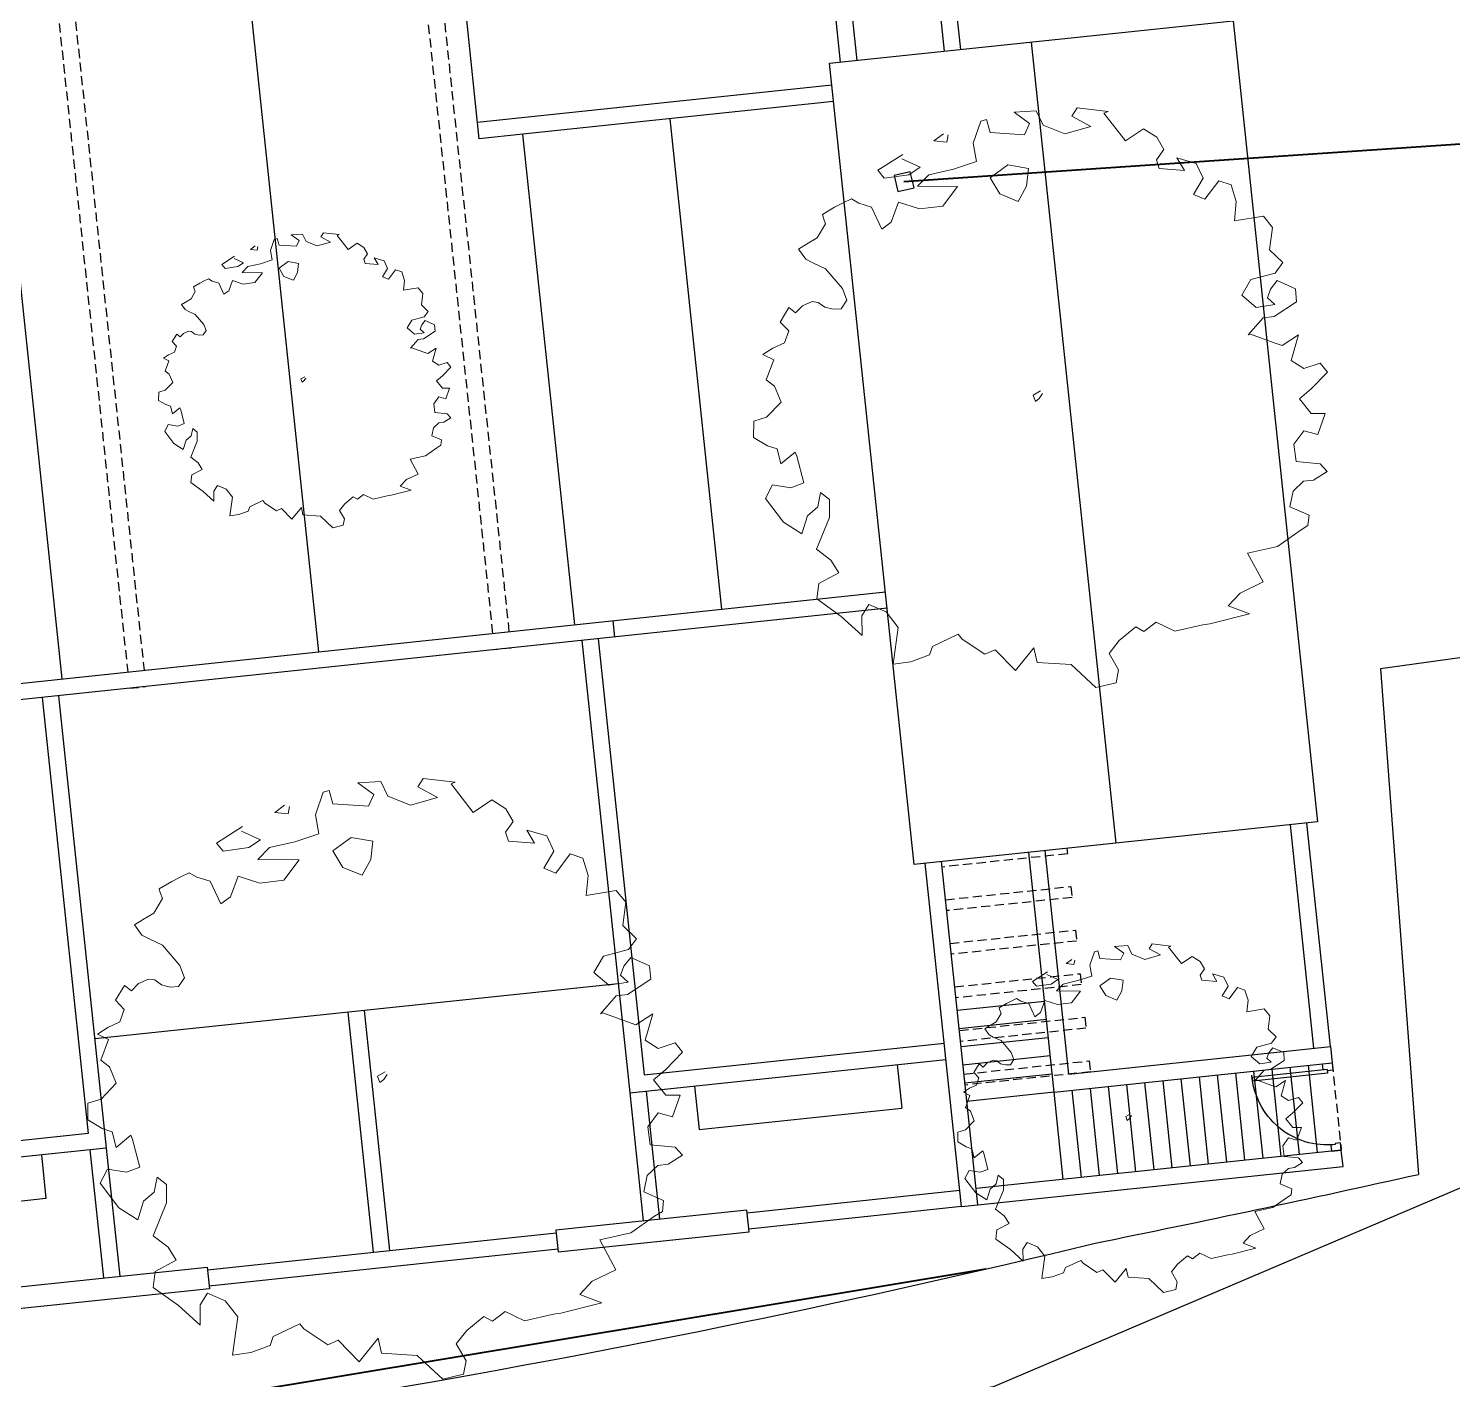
# Model space of a CAD drawing. Extents: x 2080 to 102394, y 2071 to 93424.
# Drawn here: x 86262 to 87042, y 77209 to 77948 of the extents above; entities that cross this region are included whole.
import ezdxf

# ---------------------------------------------------------------- set-up
doc = ezdxf.new("R2010")
doc.units = 0
doc.header["$LTSCALE"] = 20
doc.header["$MEASUREMENT"] = 0
doc.linetypes.add('HIDDEN', pattern=[0.375, 0.25, -0.125])
for name, color, linetype in [('DOOR', 1, 'Continuous'), ('road', 2, 'Continuous'), ('Roof lilne', 31, 'Continuous'), ('wall', 13, 'Continuous')]:
    doc.layers.add(name, color=color, linetype=linetype)
for name, color, linetype, lineweight in [('fence', 13, 'FENCELINE2', 40), ('Mango tree', 96, 'Continuous', 5), ('sappotta', 114, 'Continuous', 5), ('STONE', 2, 'Continuous', 30)]:
    doc.layers.add(name, color=color, linetype=linetype, lineweight=lineweight)
doc.layers.add('patta duplicate', color=230, linetype='Continuous', plot=False)
doc.linetypes.add('FENCELINE2', pattern='A,0.25,-0.1,[132,ltypeshp.shx,S=0.1,R=0,X=-0.1,Y=0],-0.1,1', length=1.45)

# ---------------------------------------------------------------- blocks, each defined once
blk = doc.blocks.new('NEEM')
at = {"layer": 'sappotta', "linetype": 'Continuous'}
for p, q in [((0.0031, 1.1323), (-0.083, 1.1274)), ((-0.083, 1.1274), (-0.0227, 1.0834)), ((0.0298, 1.0769), (0.0031, 1.1323)), ((0.1622, 1.1437), (0.1418, 1.1119)), ((0.2828, 1.1298), (0.1622, 1.1437)), ((0.2671, 1.1233), (0.2828, 1.1298)), ((-0.2131, 1.0923), (-0.2421, 1.0068)), ((-0.1911, 1.0989), (-0.2131, 1.0923)), ((-0.177, 1.0484), (-0.1911, 1.0989)), ((-0.0227, 1.0834), (-0.0431, 1.0394)), ((0.1144, 1.0427), (0.0298, 1.0769)), ((0.2162, 1.072), (0.1144, 1.0427)), ((0.1418, 1.1119), (0.2162, 1.072)), ((0.3509, 1.0158), (0.2671, 1.1233)), ((-0.3588, 1.0435), (-0.3956, 1.0158)), ((-0.3455, 1.0109), (-0.34, 1.0386)), ((-0.0431, 1.0394), (-0.177, 1.0484)), ((0.4207, 1.063), (0.3509, 1.0158)), ((0.4731, 1.0296), (0.4207, 1.063)), ((0.5006, 0.9816), (0.4731, 1.0296)), ((-0.3956, 1.0158), (-0.3455, 1.0109)), ((-0.2421, 1.0068), (-0.2303, 0.9351)), ((0.4716, 0.9417), (0.5006, 0.9816)), ((-0.517, 0.9628), (-0.6142, 0.9009)), ((-0.5209, 0.9449), (-0.5209, 0.9449)), ((-0.4489, 0.9131), (-0.5209, 0.9449)), ((-0.4935, 0.8838), (-0.4489, 0.9131)), ((-0.2303, 0.9351), (-0.3196, 0.9058)), ((-0.1081, 0.9221), (-0.177, 0.8716)), ((-0.0274, 0.9083), (-0.1081, 0.9221)), ((0.4825, 0.9083), (0.4716, 0.9417)), ((0.5515, 0.9498), (0.5813, 0.9001)), ((0.6267, 0.9278), (0.5515, 0.9498)), ((0.6541, 0.87), (0.6267, 0.9278)), ((-0.6142, 0.9009), (-0.5891, 0.87)), ((-0.5891, 0.87), (-0.4935, 0.8838)), ((-0.4152, 0.8838), (-0.459, 0.839)), ((-0.3196, 0.9058), (-0.4152, 0.8838)), ((-0.177, 0.8716), (-0.1394, 0.8089)), ((-0.0345, 0.839), (-0.0274, 0.9083)), ((0.5813, 0.9001), (0.4825, 0.9083)), ((0.6157, 0.8064), (0.6541, 0.87)), ((0.7152, 0.8602), (0.6604, 0.7877)), ((0.7622, 0.8439), (0.7152, 0.8602)), ((-0.459, 0.839), (-0.3032, 0.8374)), ((-0.3032, 0.8374), (-0.3611, 0.7616)), ((-0.1394, 0.8089), (-0.0674, 0.7796)), ((-0.0674, 0.7796), (-0.0345, 0.839)), ((0.6604, 0.7877), (0.6157, 0.8064)), ((0.7826, 0.7787), (0.7622, 0.8439)), ((-0.7826, 0.7567), (-0.8304, 0.7291)), ((-0.7489, 0.7739), (-0.7826, 0.7567)), ((-0.7168, 0.7893), (-0.7489, 0.7739)), ((-0.6886, 0.7722), (-0.7168, 0.7893)), ((-0.6384, 0.7576), (-0.6886, 0.7722)), ((-0.5985, 0.672), (-0.6384, 0.7576)), ((-0.5335, 0.7763), (-0.5617, 0.6989)), ((-0.452, 0.7502), (-0.5335, 0.7763)), ((-0.3611, 0.7616), (-0.452, 0.7502)), ((0.7755, 0.7038), (0.7826, 0.7787)), ((-0.8304, 0.7291), (-0.8264, 0.7144)), ((-0.8264, 0.7144), (-0.8178, 0.6924)), ((-0.5617, 0.6989), (-0.5985, 0.672)), ((0.8883, 0.7225), (0.7755, 0.7038)), ((0.9236, 0.6785), (0.8883, 0.7225)), ((-0.8178, 0.6924), (-0.8499, 0.6378)), ((0.9126, 0.5906), (0.9236, 0.6785)), ((-0.8922, 0.6126), (-0.9228, 0.5938)), ((-0.9228, 0.5938), (-0.8946, 0.5547)), ((-0.8499, 0.6378), (-0.8922, 0.6126)), ((0.9643, 0.5409), (0.9126, 0.5906)), ((-0.8946, 0.5547), (-0.868, 0.5401)), ((-0.868, 0.5401), (-0.8178, 0.5173)), ((0.9338, 0.5002), (0.9643, 0.5409)), ((-0.8178, 0.5173), (-0.752, 0.4399)), ((0.8398, 0.4749), (0.9338, 0.5002)), ((-0.752, 0.4399), (-0.7348, 0.3943)), ((0.8037, 0.4146), (0.8398, 0.4749)), ((0.9165, 0.4374), (0.904, 0.404)), ((0.9424, 0.4708), (0.9165, 0.4374)), ((1.0137, 0.4391), (0.9424, 0.4708)), ((1.0176, 0.3886), (1.0137, 0.4391)), ((-0.8695, 0.3894), (-0.9079, 0.3723)), ((-0.846, 0.3861), (-0.8695, 0.3894)), ((-0.821, 0.3674), (-0.846, 0.3861)), ((-0.7348, 0.3943), (-0.7567, 0.3609)), ((0.8601, 0.3666), (0.8037, 0.4146)), ((0.933, 0.378), (0.8601, 0.3666)), ((0.904, 0.404), (0.933, 0.378)), ((0.9298, 0.3315), (1.0176, 0.3886)), ((-0.9604, 0.3657), (-0.9941, 0.3095)), ((-0.9345, 0.3454), (-0.9604, 0.3657)), ((-0.9079, 0.3723), (-0.9345, 0.3454)), ((-0.7881, 0.3592), (-0.821, 0.3674)), ((-0.7567, 0.3609), (-0.7881, 0.3592)), ((0.8288, 0.259), (0.8875, 0.3258)), ((0.8875, 0.3258), (0.9298, 0.3315)), ((-0.9941, 0.3095), (-0.9612, 0.2745)), ((-0.9612, 0.2745), (-0.9776, 0.2289)), ((-0.9776, 0.2289), (-1.0231, 0.2077)), ((0.8382, 0.2623), (0.8288, 0.259)), ((0.9306, 0.2281), (0.8382, 0.2623)), ((0.962, 0.2175), (0.9306, 0.2281)), ((1.0254, 0.259), (0.962, 0.2175)), ((0.9964, 0.1597), (1.0254, 0.259)), ((-1.0231, 0.2077), (-1.0622, 0.1825)), ((-1.0622, 0.1825), (-1.0199, 0.1621)), ((-1.0199, 0.1621), (-1.0489, 0.0839)), ((1.0458, 0.1287), (0.9964, 0.1597)), ((1.1092, 0.1491), (1.0458, 0.1287)), ((1.074, 0.0489), (1.1374, 0.114)), ((1.1374, 0.114), (1.1092, 0.1491)), ((-1.0489, 0.0839), (-1.0168, 0.0595)), ((-1.0168, 0.0595), (-0.991, -0.0024)), ((0.0196, 0.0407), (-0.0094, 0.0244)), ((-0.0094, 0.0244), (0, 0)), ((0, 0), (0.0141, 0.0114)), ((0.0141, 0.0114), (0.0274, 0.031)), ((1.0286, 0.0106), (1.074, 0.0489)), ((1.074, -0.0472), (1.0286, 0.0106)), ((-0.991, -0.0024), (-1.0481, -0.0619)), ((1.1288, -0.0472), (1.074, -0.0472)), ((1.0998, -0.1287), (1.1288, -0.0472)), ((-1.0975, -0.0774), (-1.0983, -0.1401)), ((-1.0481, -0.0619), (-1.0975, -0.0774)), ((-1.0983, -0.1401), (-1.0442, -0.1727)), ((1.0074, -0.1662), (1.0458, -0.114)), ((1.0458, -0.114), (1.0998, -0.1287)), ((-1.0442, -0.1727), (-1.0066, -0.1849)), ((-1.0066, -0.1849), (-0.9917, -0.2436)), ((-0.9917, -0.2436), (-0.9369, -0.1979)), ((-0.9369, -0.1979), (-0.9298, -0.2134)), ((-0.9298, -0.2134), (-0.9024, -0.3177)), ((1.016, -0.2338), (1.0074, -0.1662)), ((1.11, -0.2427), (1.016, -0.2338)), ((1.1367, -0.2729), (1.11, -0.2427)), ((-0.9024, -0.3177), (-0.9526, -0.3364)), ((1.0043, -0.3495), (1.045, -0.3112)), ((1.045, -0.3112), (1.0834, -0.3063)), ((1.0834, -0.3063), (1.1367, -0.2729)), ((-1.0246, -0.325), (-1.0521, -0.378)), ((-0.9526, -0.3364), (-1.0246, -0.325)), ((-0.8484, -0.4114), (-0.8374, -0.3552)), ((-0.8374, -0.3552), (-0.8029, -0.3828)), ((0.9917, -0.4105), (1.0043, -0.3495)), ((-1.0521, -0.378), (-0.9816, -0.4708)), ((-0.8883, -0.4456), (-0.8484, -0.4114)), ((-0.8029, -0.3828), (-0.8029, -0.4521)), ((1.0662, -0.4431), (0.9917, -0.4105)), ((-0.9816, -0.4708), (-0.9103, -0.5156)), ((-0.9103, -0.5156), (-0.8883, -0.4456)), ((-0.8029, -0.4521), (-0.8531, -0.5759)), ((1.0615, -0.4839), (1.0662, -0.4431)), ((0.9432, -0.5653), (1.0317, -0.5026)), ((1.0317, -0.5026), (1.0615, -0.4839)), ((-0.8531, -0.5759), (-0.7967, -0.6191)), ((0.8264, -0.5914), (0.9432, -0.5653)), ((-0.7967, -0.6191), (-0.7661, -0.668)), ((0.8868, -0.7038), (0.8264, -0.5914)), ((-0.7661, -0.668), (-0.8445, -0.7103)), ((-0.8445, -0.7103), (-0.8523, -0.7698)), ((0.7512, -0.7967), (0.7975, -0.747)), ((0.7975, -0.747), (0.8868, -0.7038)), ((-0.8523, -0.7698), (-0.7575, -0.8382)), ((-0.676, -0.8358), (-0.6486, -0.791)), ((-0.6486, -0.791), (-0.582, -0.8203)), ((0.8343, -0.8276), (0.7512, -0.7967)), ((-0.7575, -0.8382), (-0.6753, -0.9123)), ((-0.6753, -0.9123), (-0.676, -0.8358)), ((-0.582, -0.8203), (-0.5343, -0.8806)), ((0.68, -0.8667), (0.8343, -0.8276)), ((-0.5343, -0.8806), (-0.5538, -1.0247)), ((-0.4011, -0.9547), (-0.3016, -0.9074)), ((-0.3016, -0.9074), (-0.2859, -0.9262)), ((0.3267, -0.9319), (0.3909, -0.8789)), ((0.3909, -0.8789), (0.423, -0.8968)), ((0.423, -0.8968), (0.47, -0.8602)), ((0.47, -0.8602), (0.5429, -0.896)), ((0.5429, -0.896), (0.6518, -0.8708)), ((0.6518, -0.8708), (0.68, -0.8667)), ((-0.4128, -0.9881), (-0.4011, -0.9547)), ((-0.2859, -0.9262), (-0.1966, -0.9856)), ((-0.0783, -1.0492), (-0.0063, -0.9604)), ((-0.0063, -0.9604), (0.0063, -1.0174)), ((0.2867, -0.9824), (0.3267, -0.9319)), ((-0.5538, -1.0247), (-0.4857, -1.015)), ((-0.4857, -1.015), (-0.4128, -0.9881)), ((-0.1966, -0.9856), (-0.1575, -0.9685)), ((-0.1575, -0.9685), (-0.0783, -1.0492)), ((0.3235, -1.0459), (0.2867, -0.9824)), ((0.0063, -1.0174), (0.1394, -1.0255)), ((0.1394, -1.0255), (0.2358, -1.1152)), ((0.3141, -1.0964), (0.3235, -1.0459)), ((0.2358, -1.1152), (0.3141, -1.0964))]:
    blk.add_line(p, q, dxfattribs=at)
blk = doc.blocks.new('DR1H902')
at = {"color": 0}
for p, q in [((-0.5, 0), (-0.5, 1)), ((-0.5, 1), (-0.45, 1)), ((-0.45, 0), (-0.45, 1)), ((-0.5, 0), (-0.45, 0))]:
    blk.add_line(p, q, dxfattribs=at)
blk.add_arc((-0.5, 0), 1, 0, 91.707, dxfattribs=at)
blk = doc.blocks.new('A$C3B4262AC')
at = {"layer": 'DOOR'}
for p, q in [((0, 4), (0, 0)), ((2.5, 4), (0, 4)), ((0, 0), (3, 0)), ((2.5, 2.25), (2.5, 4)), ((3, 2.25), (2.5, 2.25)), ((3, 0), (3, 2.25))]:
    blk.add_line(p, q, dxfattribs=at)
blk = doc.blocks.new('A$C1F9E242A')
blk.add_blockref('A$C3B4262AC', (0, 0))
at = {"xscale": -1}
blk.add_blockref('A$C3B4262AC', (36, 0), dxfattribs=at)
at = {"layer": 'DOOR', "xscale": -31, "yscale": 31, "zscale": 68.88888888888889}
blk.add_blockref('DR1H902', (18, 2.25), dxfattribs=at)
blk = doc.blocks.new('*U481')
at = {"xscale": -1, "rotation": 90.00000000000239}
blk.add_blockref('A$C1F9E242A', (-13.99, 19.99), dxfattribs=at)
blk = doc.blocks.new('A$C37FB65D7')
for p, q in [((375, 139.5), (375, 91.5)), ((384, 139.5), (384, 91.5)), ((375, -431.5), (327, -431.5)), ((375, -441.5), (327, -441.5)), ((375, -451.5), (327, -451.5)), ((375, -461.5), (327, -461.5)), ((375, -471.5), (327, -471.5)), ((375, -481.5), (327, -481.5)), ((375, -529.5), (375, -481.5)), ((385, -529.5), (385, -481.5)), ((395, -529.5), (395, -481.5)), ((405, -529.5), (405, -481.5)), ((415, -529.5), (415, -481.5)), ((425, -529.5), (425, -481.5)), ((435, -529.5), (435, -481.5)), ((445, -529.5), (445, -481.5)), ((455, -529.5), (455, -481.5)), ((465, -529.5), (465, -481.5)), ((475, -529.5), (475, -481.5)), ((485, -529.5), (485, -481.5)), ((495, -529.5), (495, -481.5)), ((505, -529.5), (505, -481.5)), ((515, -529.5), (515, -481.5))]:
    blk.add_line(p, q)
at = {"linetype": 'HIDDEN'}
blk.add_line((528, -481.5), (528, -529.5), dxfattribs=at)
at = {"layer": 'Roof lilne'}
for p, q in [((-141, -199.5), (-141, 208.5)), ((0, 199.5), (0, -199.5)), ((117, 70.5), (117, 139.5)), ((423, 91.5), (423, -349.5)), ((141, 70.5), (117, 70.5)), ((141, -199.5), (141, 70.5)), ((222, -199.5), (222, 70.5)), ((144, -397.38), (-144, -397.38)), ((-179.75, -457.5), (-179.75, -481.5)), ((179.75, -457.5), (179.75, -481.5)), ((291.25, -457.5), (291.25, -481.5)), ((-179.75, -481.5), (-291.25, -481.5)), ((179.75, -481.5), (291.25, -481.5))]:
    blk.add_line(p, q, dxfattribs=at)
blk.add_lwpolyline([(534, -349.5), (312, -349.5), (312, 91.5), (534, 91.5)], close=True, dxfattribs=at)
at = {"layer": 'STONE', "linetype": 'HIDDEN'}
for points in [[(396, -349.5), (396, -352.5), (327, -352.5)], [(327, -370.5), (396, -370.5), (396, -376.5), (327, -376.5)], [(327, -394.5), (396, -394.5), (396, -400.5), (327, -400.5)], [(327, -418.5), (396, -418.5), (396, -424.5), (327, -424.5)], [(327, -442.5), (396, -442.5), (396, -448.5), (327, -448.5)], [(327, -466.5), (396, -466.5), (396, -472.5), (327, -472.5)]]:
    blk.add_lwpolyline(points, dxfattribs=at)
at = {"layer": 'wall', "color": 0, "linetype": 'HIDDEN'}
for p, q in [((-105, 195), (-105, -199.5)), ((-96, 195), (-96, -199.5)), ((96, -199.5), (96, 195)), ((105, -199.5), (105, 195)), ((-105, -208.5), (-96, -208.5)), ((105, -208.5), (96, -208.5))]:
    blk.add_line(p, q, dxfattribs=at)
at = {"layer": 'wall', "color": 2}
for p, q in [((318, 91.5), (318, 139.5)), ((327, 139.5), (327, 91.5)), ((312, 79.5), (117, 79.5)), ((312, 70.5), (141, 70.5)), ((-312, -199.5), (312, -199.5)), ((162, -199.5), (162, -208.5)), ((312, -208.5), (-312, -208.5)), ((-153, -208.5), (-153, -448.5)), ((-144, -208.5), (-144, -457.5)), ((144, -208.5), (144, -457.5)), ((153, -208.5), (153, -448.5)), ((318, -538.5), (318, -349.5)), ((327, -538.5), (327, -349.5)), ((375, -481.5), (375, -349.5)), ((384, -472.5), (384, -349.5)), ((-153, -448.5), (-318, -448.5)), ((153, -448.5), (318, -448.5)), ((-144, -457.5), (-318, -457.5)), ((144, -457.5), (318, -457.5)), ((384, -472.5), (528, -472.5)), ((528, -472.5), (528, -481.5)), ((375, -481.5), (528, -481.5)), ((318, -538.5), (327, -538.5))]:
    blk.add_line(p, q, dxfattribs=at)
at = {"layer": 'wall', "color": 8}
for p, q in [((519, -472.5), (519, -349.5)), ((528, -472.5), (528, -349.5)), ((-4.5, -529.5), (-4.5, -397.38)), ((4.5, -529.5), (4.5, -397.38)), ((-153, -457.5), (-153, -528)), ((-144, -457.5), (-144, -528)), ((144, -457.5), (144, -528)), ((153, -457.5), (153, -528)), ((-201, -528), (-96, -528)), ((-96, -528), (-96, -540)), ((-96, -529.5), (96, -529.5)), ((201, -528), (96, -528)), ((96, -528), (96, -540)), ((201, -540), (201, -528)), ((201, -529.5), (318, -529.5)), ((528, -529.5), (327, -529.5)), ((528, -538.5), (528, -529.5)), ((-96, -540), (-201, -540)), ((96, -538.5), (-96, -538.5)), ((96, -540), (201, -540)), ((318, -538.5), (201, -538.5)), ((327, -538.5), (528, -538.5))]:
    blk.add_line(p, q, dxfattribs=at)
at = {"layer": 'DOOR', "xscale": -1.333333333335759, "yscale": 1.33333333333394, "zscale": 1.33333333333394, "rotation": 180}
blk.add_blockref('*U481', (546.65, -502.85), dxfattribs=at)

msp = doc.modelspace()

# ---------------------------------------------------------------- linework, layer by layer
at = {"layer": 'fence', "linetype": 'Continuous', "ltscale": 0.5}
for p, q in [((86741.511, 77864.543), (88590.914, 77989.692)), ((86786.421, 77269.13), (86067.56, 77149.66))]:
    msp.add_line(p, q, dxfattribs=at)
at = {"layer": 'patta duplicate', "ltscale": 0.5}
msp.add_lwpolyline([(88450.657, 84067.151), (84127.797, 82684.315), (83540.963, 80377.169), (84337.551, 80292.694), (84338.201, 79890.512), (77189.571, 82827.244), (75365.053, 80162.878), (84737.949, 76793.335), (86791.228, 77204.942), (89065.024, 78174.595), (89006.283, 79510.343), (88948.024, 81170.116), (88450.657, 84067.151)], dxfattribs=at)
at = {"layer": 'road', "ltscale": 0.5}
for p, q in [((88521.258, 77805.806), (87002.488, 77597.751, 0.001)), ((87002.488, 77597.751), (87023.213, 77320.959))]:
    msp.add_line(p, q, dxfattribs=at)
for centre, radius, start, end in [((85128.027, 85795.131), 8683.508, 281.4124168, 282.6063355), ((85477.028, 82925.379), 5805.831, 275.8378567, 283.6406961)]:
    msp.add_arc(centre, radius, start, end, dxfattribs=at)
at = {"layer": 'STONE', "linetype": 'Continuous', "ltscale": 0.5}
msp.add_lwpolyline([(86738.309, 77858.917), (86747.132, 77860.957), (86745.093, 77869.78), (86736.27, 77867.74)], close=True, dxfattribs=at)

# ---------------------------------------------------------------- block references
at = {"ltscale": 0.5, "rotation": 6.027630760562136}
msp.add_blockref('A$C37FB65D7', (86400.264, 77805.393), dxfattribs=at)
at = {"layer": 'Mango tree', "linetype": 'Continuous'}
for p, xscale, yscale, zscale in [((86813.574, 77744.068, 0), 140.4464692133333, 140.4464692134788, 140.4464692125327), ((86412.275, 77754.658, -0.011), 71.50997435260797, 71.50997435268073, 71.50997435220076), ((86454.857, 77371.156, -0.001), 145.5993433882104, 145.5993433883705, 145.5993433873836), ((86863.817, 77350.515, -0.001), 84.45120312953077, 84.45120312961808, 84.4512031290528)]:
    msp.add_blockref('NEEM', p, dxfattribs=dict(at, xscale=xscale, yscale=yscale, zscale=zscale))

doc.saveas('drawing.dxf')
